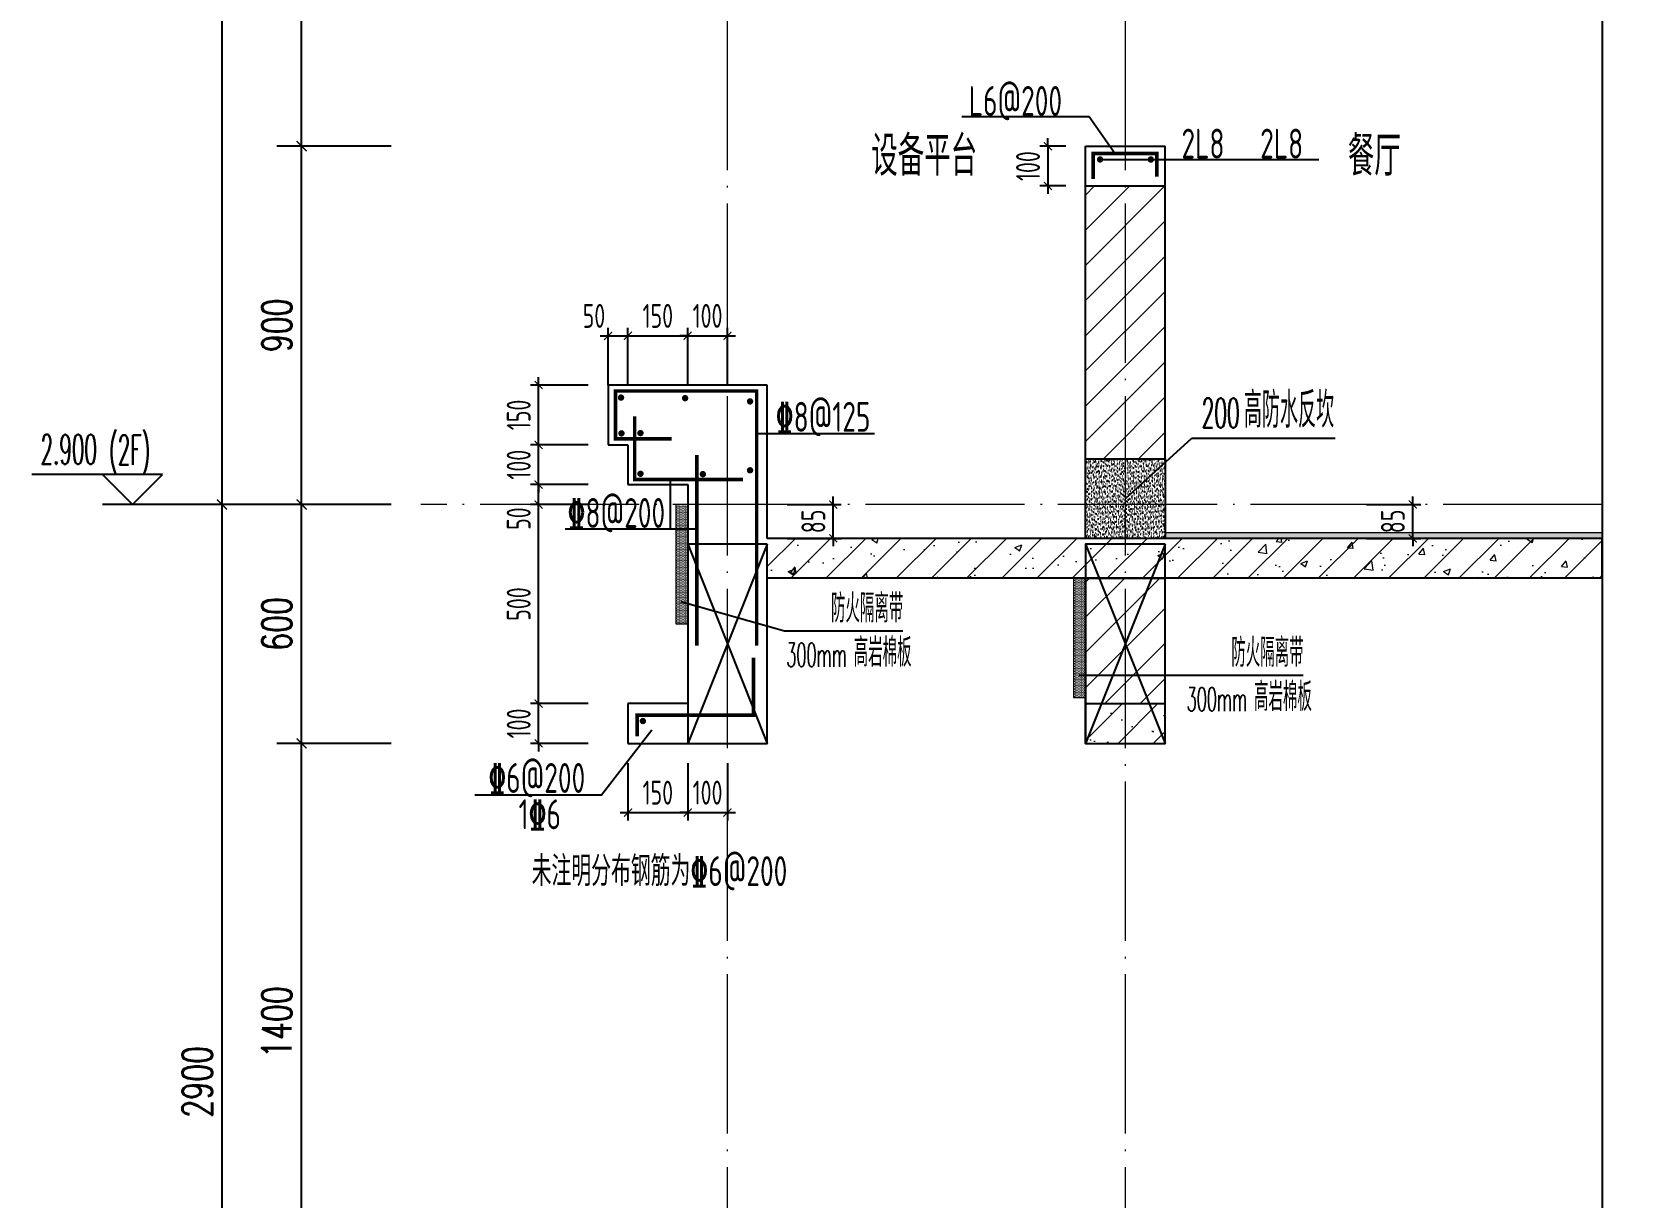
# Model space of a CAD drawing. Extents: x -668857 to 154266, y -275694 to 291306.
# Drawn here: x 73806 to 77806, y 147359 to 150286 of the extents above; entities that cross this region are included whole.
import ezdxf

# ---------------------------------------------------------------- set-up
doc = ezdxf.new("R2010")
doc.units = 0
doc.header["$LTSCALE"] = 1000
doc.linetypes.add('DOTE', pattern=[2.4200000000000004, 2, -0.2, 0.02, -0.2])
doc.layers.get('0').update_dxf_attribs({"linetype": 'CONTINUOUS'})
doc.layers.get('DEFPOINTS').update_dxf_attribs({"linetype": 'CONTINUOUS'})
for name, color, linetype in [('DIM', 2, 'CONTINUOUS'), ('DIM_ELEV', 3, 'CONTINUOUS'), ('DIM_IDEN', 67, 'CONTINUOUS'), ('DIM_SYMB', 3, 'CONTINUOUS'), ('PUB_DIM', 3, 'CONTINUOUS'), ('PUB_TEXT', 2, 'CONTINUOUS'), ('REIN', 6, 'CONTINUOUS'), ('S-大样-砼线', 7, 'CONTINUOUS'), ('S-引出线', 40, 'CONTINUOUS'), ('TEXT', 2, 'CONTINUOUS'), ('WALL', 5, 'CONTINUOUS'), ('立面-看线', 251, 'CONTINUOUS')]:
    doc.layers.add(name, color=color, linetype=linetype)
for name, color, linetype, lineweight in [('DOTE', 19, 'DOTE', 9), ('PUB_HATCH', 8, 'CONTINUOUS', 9), ('内粉刷', 37, 'CONTINUOUS', 9)]:
    doc.layers.add(name, color=color, linetype=linetype, lineweight=lineweight)
doc.styles.add('_TCH_DIM', font='SIMPLEX.shx', dxfattribs={"width": 0.7, "bigfont": 'GBCBIG.shx'})
doc.styles.add('_TCH_DIM_T3', font='SIMPLEX', dxfattribs={"width": 0.7058823529411765, "bigfont": 'GBCBIG'})
doc.styles.add('DIM_FONT_T3', font='SIMPLEX', dxfattribs={"width": 0.7058823529411765, "bigfont": 'GBCBIG'})
doc.styles.add('TSSD_DIMENSION', font='Tssdeng.shx', dxfattribs={"width": 0.7, "bigfont": 'tssdchn.shx'})
doc.styles.add('TSSD_REIN', font='tssdeng.shx', dxfattribs={"width": 0.7, "height": 300, "bigfont": 'tssdchn.shx'})
doc.styles.add('w', font='tssdeng.shx', dxfattribs={"width": 0.8, "bigfont": 'tssdchn.shx'})
doc.dimstyles.new('_TCH_ARCH&&25', dxfattribs={"dimtxt": 74.375, "dimasz": 25, "dimexe": 62.5, "dimexo": 75, "dimgap": 25, "dimtad": 1, "dimdec": 0, "dimzin": 0, "dimdsep": 46, "dimtxsty": '_TCH_DIM_T3', "dimblk": 'ARCHTICK', "dimcen": 0.09, "dimclrt": 7, "dimazin": 0, "dimtfac": 1, "dimtdec": 0, "dimtix": 1, "dimtmove": 2, "dimatfit": 3, "dimldrblk": 'ARCHTICK', "dimfxl": 0, "dimtolj": 1, "dimtzin": 0, "dimarcsym": 0})
doc.dimstyles.new('TSSD_20_20', dxfattribs={"dimtxt": 60, "dimasz": 20, "dimexe": 20, "dimexo": 50, "dimgap": 20, "dimtad": 1, "dimdec": 0, "dimzin": 0, "dimdsep": 46, "dimtxsty": 'TSSD_DIMENSION', "dimblk": 'ARCHTICK', "dimblk1": 'ARCHTICK', "dimblk2": 'ARCHTICK', "dimcen": 0, "dimdle": 20, "dimclrt": 7, "dimadec": 0, "dimazin": 0, "dimtfac": 1, "dimtdec": 0, "dimtix": 1, "dimtmove": 2, "dimatfit": 3, "dimfxl": 0, "dimtolj": 1, "dimtzin": 0, "dimarcsym": 0})
pattern_1 = [(45, (-562273.4887092756, 314686.9439721279), (-44.19419150182874, 44.19419150182875), [])]
pattern_2 = [(45, (-562273.4887092756, 314642.0661346278), (-44.19417382415921, 44.19417382415922), []), (49.99999999999999, (-562273.4887092756, 314642.0661346278), (179.3150456501884, -15.68803374564878), [18.75, -206.25]), (355, (-562273.4887092756, 314642.0661346278), (-34.68783340325, 188.048033425003), [15, -165]), (100.4514, (-562258.5457892758, 314640.7587996279), (144.6273454285054, 172.3598855152384), [15.9350475, -175.285528]), (46.18420000000002, (-562273.4887092756, 314692.0661346278), (266.8102621564111, -41.37975358225452), [28.12499999999995, -309.3749999999992]), (96.6356, (-562251.2545230256, 314688.6178078778), (233.6656763871758, 243.5294677251104), [23.902572, -262.92825]), (351.1842, (-562273.4887092756, 314692.0661346278), (233.6654862834068, 243.5296502313311), [22.5, -247.5]), (21, (-562248.4887092756, 314679.5661346278), (149.2267630296154, -100.6547226663347), [18.75, -206.25]), (326.0000000000001, (-562248.4887092756, 314679.5661346278), (60.82883298039543, 181.2875112617133), [15, -165]), (71.4514, (-562236.0531510257, 314671.1782331279), (210.0556571453725, 80.6326241774881), [15.9350475, -175.285528]), (37.50000000000001, (-562273.4887092756, 314642.0661346278), (3.039963829322667, 83.22346345782788), [0, -163, 0, -167.5, 0, -165.625]), (7.499999999999999, (-562273.4887092756, 314642.0661346278), (65.76738436053715, 98.60292797059006), [0, -95.5, 0, -159.25, 0, -63.125]), (327.5, (-562329.2387092756, 314642.0661346278), (133.4556090431022, -5.638717933594939), [0, -62.5, 0, -195, 0, -258.75]), (317.5, (-562354.2387092756, 314642.0661346278), (145.7965423355966, 25.02624558307943), [0, -81.25, 0, -129.5, 0, -183.75])]

# ---------------------------------------------------------------- blocks, each defined once
blk = doc.blocks.new('VDVDXAXFSFFX')
at = {"layer": 'PUB_HATCH'}
h = blk.add_hatch(dxfattribs=at)
h.set_pattern_fill('DOTS', color=251, scale=2, style=0)
h.set_pattern_definition([(0, (924712.4965232481, -148185.5928938247), (1.5875, 3.175), [0, -3.175])])
h.paths.add_polyline_path([(924682.496528509, -148185.5928938247), (924712.4965288265, -148185.5928938247), (924712.4965296196, -147935.5928918117), (924712.4965296126, -147885.5928918776), (924712.4965232481, -147885.5928918157), (924712.4965232481, -147885.5928938247), (924682.496528509, -147885.5928938247)])
at = {"layer": 'DIM_IDEN', "color": 5}
for p, q in [((924695.4944669578, -148129.2886519908), (924955.5658560492, -148202.8897275763)), ((924955.5658560492, -148202.8897275763), (925253.409062462, -148202.8897275763))]:
    blk.add_line(p, q, dxfattribs=at)
at = {"layer": 'PUB_HATCH', "color": 5}
blk.add_lwpolyline([(924712.4965232481, -147885.5928938247), (924682.496528509, -147885.5928938247), (924682.496528509, -148185.5928938247), (924712.4965232481, -148185.5928938247)], close=True, dxfattribs=at)
at = {"layer": 'PUB_TEXT', "style": 'DIM_FONT_T3', "width": 0.7058823529411765}
blk.add_text('防火隔离带', height=71.48936170212767, dxfattribs=at).set_placement((925072.609312775, -148181.8897275763))
at = {"layer": 'PUB_TEXT', "color": 5, "style": 'DIM_FONT_T3'}
for s, height, width, p in [('300mm', 59.5, 0.4982698961937717, (924960.3522060211, -148292.9097275763)), ('高岩棉板', 71.48936170212767, 0.7058823529411765, (925129.763970727, -148292.9097275763))]:
    blk.add_text(s, height=height, dxfattribs=dict(at, width=width)).set_placement(p)
blk = doc.blocks.new('A$C1F6240CC')
at = {"layer": 'PUB_HATCH'}
h = blk.add_hatch(dxfattribs=at)
h.set_pattern_fill('DOTS', color=251, scale=2, style=0)
h.set_pattern_definition([(0, (-1.955777406692505e-08, -299.9999999983702), (1.5875, 3.175), [0, -3.175])])
h.paths.add_polyline_path([(-29.99999475874938, -299.999999998312), (5.558831617236137e-06, -299.9999999983702), (6.351852789521217e-06, -49.99999798531644), (6.344867870211601e-06, 1.948734279721975e-06), (-1.955777406692505e-08, 2.010667230933905e-06), (-1.955777406692505e-08, 1.688022166490555e-09), (-29.99999475874938, 1.688022166490555e-09)])
at = {"layer": 'DIM_IDEN', "color": 5}
for p, q in [((-17.00205630995333, -243.6957581644529), (275.1374033376342, -243.6957581644529)), ((275.1374033376342, -243.6957581644529), (546.9959839678602, -243.6957581644529))]:
    blk.add_line(p, q, dxfattribs=at)
at = {"layer": 'PUB_HATCH', "color": 5}
blk.add_lwpolyline([(-1.955777406692505e-08, 1.629814505577087e-09), (-29.99999475874938, 1.629814505577087e-09), (-29.99999475874938, -299.9999999983702), (-1.955777406692505e-08, -299.9999999983702)], close=True, dxfattribs=at)
at = {"layer": 'PUB_TEXT', "style": 'DIM_FONT_T3', "width": 0.7058823529411765}
blk.add_text('防火隔离带', height=71.48936170212767, dxfattribs=at).set_placement((366.1962342807512, -222.6957581644529))
at = {"layer": 'PUB_TEXT', "color": 5, "style": 'DIM_FONT_T3'}
for s, height, width, p in [('300mm', 59.5, 0.4982698961937717, (253.9391275269252, -333.7157581644528)), ('高岩棉板', 71.48936170212767, 0.7058823529411765, (423.3508922328077, -333.7157581644528))]:
    blk.add_text(s, height=height, dxfattribs=dict(at, width=width)).set_placement(p)
blk = doc.blocks.new('_ArchTick')
at = {"color": 0, "linetype": 'ByBlock', "const_width": 0.15}
blk.add_lwpolyline([(-0.5, -0.5), (0.5, 0.5)], dxfattribs=at)
blk = doc.blocks.new('*D2476')
at = {"layer": 'DEFPOINTS', "color": 0}
for p in [(75654.68915366882, 149099.0342271395), (75820.64903876034, 149099.0342271395), (75654.68915366882, 149014.0342273041)]:
    blk.add_point(p, dxfattribs=at)
at = {"layer": 'DIM', "color": 0, "lineweight": -2}
for p, q in [((75704.68915366882, 149099.0342271395), (75840.64903876034, 149099.0342271395)), ((75820.64903876034, 149099.0342271395), (75820.64903876034, 149119.0342271395)), ((75820.64903876034, 149014.0342273041), (75820.64903876034, 149099.0342271395)), ((75704.68915366882, 149014.0342273041), (75840.64903876034, 149014.0342273041)), ((75820.64903876034, 149014.0342273041), (75820.64903876034, 148994.0342273041))]:
    blk.add_line(p, q, dxfattribs=at)
at = {"layer": 'DIM', "color": 0, "lineweight": -2, "xscale": 20, "yscale": 20, "zscale": 20}
for p, rotation in [((75820.64903876034, 149099.0342271395), 270), ((75820.64903876034, 149014.0342273041), 90)]:
    blk.add_blockref('_ArchTick', p, dxfattribs=dict(at, rotation=rotation))
at = {"layer": 'DIM', "color": 7, "insert": (75770.64903876033, 149056.5342272218), "char_height": 60, "attachment_point": 5, "rotation": 90, "style": 'TSSD_DIMENSION'}
blk.add_mtext('\\A1;85', dxfattribs=at)
blk = doc.blocks.new('*D2477')
at = {"layer": 'DEFPOINTS', "color": 0}
for p in [(77110.99257560924, 149099.0342069835), (77276.95246147341, 149099.0342069835), (77110.99257560924, 149014.0342336968)]:
    blk.add_point(p, dxfattribs=at)
at = {"layer": 'DIM', "color": 0, "lineweight": -2}
for p, q in [((77160.99257560924, 149099.0342069835), (77296.95246147341, 149099.0342069835)), ((77276.95246147341, 149099.0342069835), (77276.95246147341, 149119.0342069835)), ((77276.95246147341, 149014.0342336968), (77276.95246147341, 149099.0342069835)), ((77160.99257560924, 149014.0342336968), (77296.95246147341, 149014.0342336968)), ((77276.95246147341, 149014.0342336968), (77276.95246147341, 148994.0342336968))]:
    blk.add_line(p, q, dxfattribs=at)
at = {"layer": 'DIM', "color": 0, "lineweight": -2, "xscale": 20, "yscale": 20, "zscale": 20}
for p, rotation in [((77276.95246147341, 149099.0342069835), 270), ((77276.95246147341, 149014.0342336968), 90)]:
    blk.add_blockref('_ArchTick', p, dxfattribs=dict(at, rotation=rotation))
at = {"layer": 'DIM', "color": 7, "insert": (77226.9524614734, 149056.5342203402), "char_height": 60, "attachment_point": 5, "rotation": 90, "style": 'TSSD_DIMENSION'}
blk.add_mtext('\\A1;85', dxfattribs=at)
blk = doc.blocks.new('*D2483')
at = {"layer": 'DEFPOINTS', "color": 0}
for p in [(75304.68922458263, 149522.744779734), (75254.68913447484, 149349.0340897827), (75304.68922458263, 149349.0340897837)]:
    blk.add_point(p, dxfattribs=at)
at = {"layer": 'DIM', "color": 0, "lineweight": -2}
for p, q in [((75254.68913447484, 149399.0340897827), (75254.68913447484, 149542.744779734)), ((75304.68922458263, 149399.0340897837), (75304.68922458263, 149542.744779734)), ((75234.68913447484, 149522.744779734), (75324.68922458263, 149522.744779734))]:
    blk.add_line(p, q, dxfattribs=at)
at = {"layer": 'DIM', "color": 0, "lineweight": -2, "xscale": 20, "yscale": 20, "zscale": 20, "rotation": 180}
blk.add_blockref('_ArchTick', (75254.68913447484, 149522.744779734), dxfattribs=at)
at = {"layer": 'DIM', "color": 0, "lineweight": -2, "xscale": 20, "yscale": 20, "zscale": 20}
blk.add_blockref('_ArchTick', (75304.68922458263, 149522.744779734), dxfattribs=at)
at = {"layer": 'DIM', "color": 7, "insert": (75219.22759601331, 149572.744779734), "char_height": 60, "attachment_point": 5, "style": 'TSSD_DIMENSION'}
blk.add_mtext('\\A1;50', dxfattribs=at)
blk = doc.blocks.new('*D2484')
at = {"layer": 'DEFPOINTS', "color": 0}
for p in [(75454.68922461208, 149522.7447797358), (75304.68922458251, 149349.0340897837), (75454.68922461208, 149349.0340897865)]:
    blk.add_point(p, dxfattribs=at)
at = {"layer": 'DIM', "color": 0, "lineweight": -2}
for p, q in [((75304.68922458251, 149399.0340897837), (75304.68922458251, 149542.7447797358)), ((75454.68922461208, 149399.0340897865), (75454.68922461208, 149542.7447797358)), ((75284.68922458251, 149522.7447797358), (75474.68922461208, 149522.7447797358))]:
    blk.add_line(p, q, dxfattribs=at)
at = {"layer": 'DIM', "color": 0, "lineweight": -2, "xscale": 20, "yscale": 20, "zscale": 20, "rotation": 180}
blk.add_blockref('_ArchTick', (75304.68922458251, 149522.7447797358), dxfattribs=at)
at = {"layer": 'DIM', "color": 0, "lineweight": -2, "xscale": 20, "yscale": 20, "zscale": 20}
blk.add_blockref('_ArchTick', (75454.68922461208, 149522.7447797358), dxfattribs=at)
at = {"layer": 'DIM', "color": 7, "insert": (75379.6892245973, 149572.7447797358), "char_height": 60, "attachment_point": 5, "style": 'TSSD_DIMENSION'}
blk.add_mtext('\\A1;150', dxfattribs=at)
blk = doc.blocks.new('*D2485')
at = {"layer": 'DEFPOINTS', "color": 0}
for p in [(75554.6892179345, 149522.7447797382), (75454.68922461208, 149349.0340897865), (75554.6892179345, 149349.0340897884)]:
    blk.add_point(p, dxfattribs=at)
at = {"layer": 'DIM', "color": 0, "lineweight": -2}
for p, q in [((75454.68922461208, 149399.0340897865), (75454.68922461208, 149542.7447797382)), ((75554.6892179345, 149399.0340897884), (75554.6892179345, 149542.7447797382)), ((75454.68922461208, 149522.7447797382), (75434.68922461208, 149522.7447797382)), ((75454.68922461208, 149522.7447797382), (75554.6892179345, 149522.7447797382)), ((75554.6892179345, 149522.7447797382), (75574.6892179345, 149522.7447797382))]:
    blk.add_line(p, q, dxfattribs=at)
at = {"layer": 'DIM', "color": 0, "lineweight": -2, "xscale": 20, "yscale": 20, "zscale": 20}
blk.add_blockref('_ArchTick', (75454.68922461208, 149522.7447797382), dxfattribs=at)
at = {"layer": 'DIM', "color": 0, "lineweight": -2, "xscale": 20, "yscale": 20, "zscale": 20, "rotation": 180}
blk.add_blockref('_ArchTick', (75554.6892179345, 149522.7447797382), dxfattribs=at)
at = {"layer": 'DIM', "color": 7, "insert": (75504.6892212733, 149572.7447797382), "char_height": 60, "attachment_point": 5, "style": 'TSSD_DIMENSION'}
blk.add_mtext('\\A1;100', dxfattribs=at)
blk = doc.blocks.new('*D2486')
at = {"layer": 'DEFPOINTS', "color": 0}
for p in [(75304.68941985606, 148499.0340897867), (75454.68941985455, 148499.0340897839), (75454.68941985455, 148325.3233998308)]:
    blk.add_point(p, dxfattribs=at)
at = {"layer": 'DIM', "color": 0, "lineweight": -2}
for p, q in [((75304.68941985606, 148449.0340897867), (75304.68941985606, 148305.3233998308)), ((75454.68941985455, 148449.0340897839), (75454.68941985455, 148305.3233998308)), ((75284.68941985606, 148325.3233998308), (75474.68941985455, 148325.3233998308))]:
    blk.add_line(p, q, dxfattribs=at)
at = {"layer": 'DIM', "color": 0, "lineweight": -2, "xscale": 20, "yscale": 20, "zscale": 20, "rotation": 180}
blk.add_blockref('_ArchTick', (75304.68941985606, 148325.3233998308), dxfattribs=at)
at = {"layer": 'DIM', "color": 0, "lineweight": -2, "xscale": 20, "yscale": 20, "zscale": 20}
blk.add_blockref('_ArchTick', (75454.68941985455, 148325.3233998308), dxfattribs=at)
at = {"layer": 'DIM', "color": 7, "insert": (75379.6894198553, 148375.3233998308), "char_height": 60, "attachment_point": 5, "style": 'TSSD_DIMENSION'}
blk.add_mtext('\\A1;150', dxfattribs=at)
blk = doc.blocks.new('*D2487')
at = {"layer": 'DEFPOINTS', "color": 0}
for p in [(75454.68941985467, 148499.0340897839), (75554.68941317732, 148499.034089782), (75554.68941317732, 148325.3233998284)]:
    blk.add_point(p, dxfattribs=at)
at = {"layer": 'DIM', "color": 0, "lineweight": -2}
for p, q in [((75454.68941985467, 148449.0340897839), (75454.68941985467, 148305.3233998284)), ((75554.68941317732, 148449.034089782), (75554.68941317732, 148305.3233998284)), ((75454.68941985467, 148325.3233998284), (75434.68941985467, 148325.3233998284)), ((75454.68941985467, 148325.3233998284), (75554.68941317732, 148325.3233998284)), ((75554.68941317732, 148325.3233998284), (75574.68941317732, 148325.3233998284))]:
    blk.add_line(p, q, dxfattribs=at)
at = {"layer": 'DIM', "color": 0, "lineweight": -2, "xscale": 20, "yscale": 20, "zscale": 20}
blk.add_blockref('_ArchTick', (75454.68941985467, 148325.3233998284), dxfattribs=at)
at = {"layer": 'DIM', "color": 0, "lineweight": -2, "xscale": 20, "yscale": 20, "zscale": 20, "rotation": 180}
blk.add_blockref('_ArchTick', (75554.68941317732, 148325.3233998284), dxfattribs=at)
at = {"layer": 'DIM', "color": 7, "insert": (75504.68941651599, 148375.3233998284), "char_height": 60, "attachment_point": 5, "style": 'TSSD_DIMENSION'}
blk.add_mtext('\\A1;100', dxfattribs=at)
blk = doc.blocks.new('*D2488')
at = {"layer": 'DEFPOINTS', "color": 0}
for p in [(75080.07836802548, 149399.0340897828), (75254.68913447473, 149399.0340897828), (75254.68913447473, 149249.0340897827)]:
    blk.add_point(p, dxfattribs=at)
at = {"layer": 'DIM', "color": 0, "lineweight": -2}
for p, q in [((75080.07836802548, 149229.0340897827), (75080.07836802548, 149419.0340897828)), ((75204.68913447473, 149399.0340897828), (75060.07836802548, 149399.0340897828)), ((75204.68913447473, 149249.0340897827), (75060.07836802548, 149249.0340897827))]:
    blk.add_line(p, q, dxfattribs=at)
at = {"layer": 'DIM', "color": 0, "lineweight": -2, "xscale": 20, "yscale": 20, "zscale": 20}
for p, rotation in [((75080.07836802548, 149399.0340897828), 90), ((75080.07836802548, 149249.0340897827), 270)]:
    blk.add_blockref('_ArchTick', p, dxfattribs=dict(at, rotation=rotation))
at = {"layer": 'DIM', "color": 7, "insert": (75030.07836802547, 149324.0340897828), "char_height": 60, "attachment_point": 5, "rotation": 90, "style": 'TSSD_DIMENSION'}
blk.add_mtext('\\A1;150', dxfattribs=at)
blk = doc.blocks.new('*D2489')
at = {"layer": 'DEFPOINTS', "color": 0}
for p in [(75080.07836802548, 149249.0340897827), (75254.68913447473, 149249.0340897827), (75254.68913447473, 149149.0340897827)]:
    blk.add_point(p, dxfattribs=at)
at = {"layer": 'DIM', "color": 0, "lineweight": -2}
for p, q in [((75080.07836802548, 149249.0340897827), (75080.07836802548, 149269.0340897827)), ((75204.68913447473, 149249.0340897827), (75060.07836802548, 149249.0340897827)), ((75080.07836802548, 149149.0340897827), (75080.07836802548, 149249.0340897827)), ((75204.68913447473, 149149.0340897827), (75060.07836802548, 149149.0340897827)), ((75080.07836802548, 149149.0340897827), (75080.07836802548, 149129.0340897827))]:
    blk.add_line(p, q, dxfattribs=at)
at = {"layer": 'DIM', "color": 0, "lineweight": -2, "xscale": 20, "yscale": 20, "zscale": 20}
for p, rotation in [((75080.07836802548, 149249.0340897827), 270), ((75080.07836802548, 149149.0340897827), 90)]:
    blk.add_blockref('_ArchTick', p, dxfattribs=dict(at, rotation=rotation))
at = {"layer": 'DIM', "color": 7, "insert": (75030.07836802547, 149199.0340897827), "char_height": 60, "attachment_point": 5, "rotation": 90, "style": 'TSSD_DIMENSION'}
blk.add_mtext('\\A1;100', dxfattribs=at)
blk = doc.blocks.new('*D2490')
at = {"layer": 'DEFPOINTS', "color": 0}
for p in [(75080.07836802548, 149149.0340897827), (75254.68913447473, 149149.0340897827), (75254.68913447473, 149099.034089783)]:
    blk.add_point(p, dxfattribs=at)
at = {"layer": 'DIM', "color": 0, "lineweight": -2}
for p, q in [((75204.68913447473, 149149.0340897827), (75060.07836802548, 149149.0340897827)), ((75080.07836802548, 149079.034089783), (75080.07836802548, 149169.0340897827)), ((75204.68913447473, 149099.034089783), (75060.07836802548, 149099.034089783))]:
    blk.add_line(p, q, dxfattribs=at)
at = {"layer": 'DIM', "color": 0, "lineweight": -2, "xscale": 20, "yscale": 20, "zscale": 20}
for p, rotation in [((75080.07836802548, 149149.0340897827), 90), ((75080.07836802548, 149099.034089783), 270)]:
    blk.add_blockref('_ArchTick', p, dxfattribs=dict(at, rotation=rotation))
at = {"layer": 'DIM', "color": 7, "insert": (75030.07836802548, 149063.5725513215), "char_height": 60, "attachment_point": 5, "rotation": 90, "style": 'TSSD_DIMENSION'}
blk.add_mtext('\\A1;50', dxfattribs=at)
blk = doc.blocks.new('*D2491')
at = {"layer": 'DEFPOINTS', "color": 0}
for p in [(75080.07836802548, 149099.034089783), (75254.68913447473, 149099.034089783), (75254.68913447473, 148599.0340897831)]:
    blk.add_point(p, dxfattribs=at)
at = {"layer": 'DIM', "color": 0, "lineweight": -2}
for p, q in [((75204.68913447473, 149099.034089783), (75060.07836802548, 149099.034089783)), ((75080.07836802548, 148579.0340897831), (75080.07836802548, 149119.034089783)), ((75204.68913447473, 148599.0340897831), (75060.07836802548, 148599.0340897831))]:
    blk.add_line(p, q, dxfattribs=at)
at = {"layer": 'DIM', "color": 0, "lineweight": -2, "xscale": 20, "yscale": 20, "zscale": 20}
for p, rotation in [((75080.07836802548, 149099.034089783), 90), ((75080.07836802548, 148599.0340897831), 270)]:
    blk.add_blockref('_ArchTick', p, dxfattribs=dict(at, rotation=rotation))
at = {"layer": 'DIM', "color": 7, "insert": (75030.07836802547, 148849.0340897831), "char_height": 60, "attachment_point": 5, "rotation": 90, "style": 'TSSD_DIMENSION'}
blk.add_mtext('\\A1;500', dxfattribs=at)
blk = doc.blocks.new('*D2492')
at = {"layer": 'DEFPOINTS', "color": 0}
for p in [(75080.07836802548, 148599.0340897831), (75254.68913447473, 148599.0340897831), (75254.68913447473, 148499.0340897831)]:
    blk.add_point(p, dxfattribs=at)
at = {"layer": 'DIM', "color": 0, "lineweight": -2}
for p, q in [((75080.07836802548, 148599.0340897831), (75080.07836802548, 148619.0340897831)), ((75204.68913447473, 148599.0340897831), (75060.07836802548, 148599.0340897831)), ((75080.07836802548, 148499.0340897831), (75080.07836802548, 148599.0340897831)), ((75204.68913447473, 148499.0340897831), (75060.07836802548, 148499.0340897831)), ((75080.07836802548, 148499.0340897831), (75080.07836802548, 148479.0340897831))]:
    blk.add_line(p, q, dxfattribs=at)
at = {"layer": 'DIM', "color": 0, "lineweight": -2, "xscale": 20, "yscale": 20, "zscale": 20}
for p, rotation in [((75080.07836802548, 148599.0340897831), 270), ((75080.07836802548, 148499.0340897831), 90)]:
    blk.add_blockref('_ArchTick', p, dxfattribs=dict(at, rotation=rotation))
at = {"layer": 'DIM', "color": 7, "insert": (75030.07836802547, 148549.0340897831), "char_height": 60, "attachment_point": 5, "rotation": 90, "style": 'TSSD_DIMENSION'}
blk.add_mtext('\\A1;100', dxfattribs=at)
blk = doc.blocks.new('*D2508')
at = {"layer": 'DEFPOINTS', "color": 0}
for p in [(74484.49499656737, 148499.0340897832), (74784.4949965881, 148499.0340897832), (74784.4949965881, 147099.0342273037)]:
    blk.add_point(p, dxfattribs=at)
at = {"layer": 'PUB_DIM', "color": 0, "lineweight": -2}
for p, q in [((74709.4949965881, 148499.0340897832), (74421.99499656737, 148499.0340897832)), ((74484.49499656737, 147099.0342273037), (74484.49499656737, 148499.0340897832)), ((74709.4949965881, 147099.0342273037), (74421.99499656737, 147099.0342273037))]:
    blk.add_line(p, q, dxfattribs=at)
at = {"layer": 'PUB_DIM', "color": 0, "lineweight": -2, "xscale": 25, "yscale": 25, "zscale": 25}
for p, rotation in [((74484.49499656737, 148499.0340897832), 90), ((74484.49499656737, 147099.0342273037), 270)]:
    blk.add_blockref('_ArchTick', p, dxfattribs=dict(at, rotation=rotation))
at = {"layer": 'PUB_DIM', "color": 7, "insert": (74422.30749656736, 147799.0341585435), "char_height": 74.375, "attachment_point": 5, "rotation": 90, "style": '_TCH_DIM_T3'}
blk.add_mtext('\\A1;1400', dxfattribs=at)
blk = doc.blocks.new('*D2509')
at = {"layer": 'DEFPOINTS', "color": 0}
for p in [(74484.49499656737, 149099.0340897829), (74784.4949965881, 149099.0340897829), (74784.4949965881, 148499.0340897832)]:
    blk.add_point(p, dxfattribs=at)
at = {"layer": 'PUB_DIM', "color": 0, "lineweight": -2}
for p, q in [((74709.4949965881, 149099.0340897829), (74421.99499656737, 149099.0340897829)), ((74484.49499656737, 148499.0340897832), (74484.49499656737, 149099.0340897829)), ((74709.4949965881, 148499.0340897832), (74421.99499656737, 148499.0340897832))]:
    blk.add_line(p, q, dxfattribs=at)
at = {"layer": 'PUB_DIM', "color": 0, "lineweight": -2, "xscale": 25, "yscale": 25, "zscale": 25}
for p, rotation in [((74484.49499656737, 149099.0340897829), 90), ((74484.49499656737, 148499.0340897832), 270)]:
    blk.add_blockref('_ArchTick', p, dxfattribs=dict(at, rotation=rotation))
at = {"layer": 'PUB_DIM', "color": 7, "insert": (74422.30749656736, 148799.0340897831), "char_height": 74.375, "attachment_point": 5, "rotation": 90, "style": '_TCH_DIM_T3'}
blk.add_mtext('\\A1;600', dxfattribs=at)
blk = doc.blocks.new('*D2510')
at = {"layer": 'DEFPOINTS', "color": 0}
for p in [(74484.49499656737, 149999.0342273037), (74784.4949965881, 149999.0342273037), (74784.4949965881, 149099.0340897829)]:
    blk.add_point(p, dxfattribs=at)
at = {"layer": 'PUB_DIM', "color": 0, "lineweight": -2}
for p, q in [((74709.4949965881, 149999.0342273037), (74421.99499656737, 149999.0342273037)), ((74484.49499656737, 149099.0340897829), (74484.49499656737, 149999.0342273037)), ((74709.4949965881, 149099.0340897829), (74421.99499656737, 149099.0340897829))]:
    blk.add_line(p, q, dxfattribs=at)
at = {"layer": 'PUB_DIM', "color": 0, "lineweight": -2, "xscale": 25, "yscale": 25, "zscale": 25}
for p, rotation in [((74484.49499656737, 149999.0342273037), 90), ((74484.49499656737, 149099.0340897829), 270)]:
    blk.add_blockref('_ArchTick', p, dxfattribs=dict(at, rotation=rotation))
at = {"layer": 'PUB_DIM', "color": 7, "insert": (74422.30749656736, 149549.0341585433), "char_height": 74.375, "attachment_point": 5, "rotation": 90, "style": '_TCH_DIM_T3'}
blk.add_mtext('\\A1;900', dxfattribs=at)
blk = doc.blocks.new('*D2511')
at = {"layer": 'DEFPOINTS', "color": 0}
for p in [(74484.49499656737, 151399.0340897832), (74784.4949965881, 151399.0340897832), (74784.4949965881, 149999.0342273037)]:
    blk.add_point(p, dxfattribs=at)
at = {"layer": 'PUB_DIM', "color": 0, "lineweight": -2}
for p, q in [((74709.4949965881, 151399.0340897832), (74421.99499656737, 151399.0340897832)), ((74484.49499656737, 149999.0342273037), (74484.49499656737, 151399.0340897832)), ((74709.4949965881, 149999.0342273037), (74421.99499656737, 149999.0342273037))]:
    blk.add_line(p, q, dxfattribs=at)
at = {"layer": 'PUB_DIM', "color": 0, "lineweight": -2, "xscale": 25, "yscale": 25, "zscale": 25}
for p, rotation in [((74484.49499656737, 151399.0340897832), 90), ((74484.49499656737, 149999.0342273037), 270)]:
    blk.add_blockref('_ArchTick', p, dxfattribs=dict(at, rotation=rotation))
at = {"layer": 'PUB_DIM', "color": 7, "insert": (74422.30749656736, 150699.0341585435), "char_height": 74.375, "attachment_point": 5, "rotation": 90, "style": '_TCH_DIM_T3'}
blk.add_mtext('\\A1;1400', dxfattribs=at)
blk = doc.blocks.new('*D2527')
at = {"layer": 'DEFPOINTS', "color": 0}
for p in [(74284.49499656248, 149099.0340897829), (74784.49499658763, 149099.0340897829), (74784.49499658763, 146199.0340897829)]:
    blk.add_point(p, dxfattribs=at)
at = {"layer": 'PUB_DIM', "color": 0, "lineweight": -2}
for p, q in [((74709.49499658763, 149099.0340897829), (74221.99499656248, 149099.0340897829)), ((74284.49499656248, 146199.0340897829), (74284.49499656248, 149099.0340897829)), ((74709.49499658763, 146199.0340897829), (74221.99499656248, 146199.0340897829))]:
    blk.add_line(p, q, dxfattribs=at)
at = {"layer": 'PUB_DIM', "color": 0, "lineweight": -2, "xscale": 25, "yscale": 25, "zscale": 25}
for p, rotation in [((74284.49499656248, 149099.0340897829), 90), ((74284.49499656248, 146199.0340897829), 270)]:
    blk.add_blockref('_ArchTick', p, dxfattribs=dict(at, rotation=rotation))
at = {"layer": 'PUB_DIM', "color": 7, "insert": (74222.30749656247, 147649.0340897829), "char_height": 74.375, "attachment_point": 5, "rotation": 90, "style": '_TCH_DIM_T3'}
blk.add_mtext('\\A1;2900', dxfattribs=at)
blk = doc.blocks.new('*D2528')
at = {"layer": 'DEFPOINTS', "color": 0}
for p in [(74284.49499656248, 151999.0340897829), (74784.49499658763, 151999.0340897829), (74784.49499658763, 149099.0340897829)]:
    blk.add_point(p, dxfattribs=at)
at = {"layer": 'PUB_DIM', "color": 0, "lineweight": -2}
for p, q in [((74709.49499658763, 151999.0340897829), (74221.99499656248, 151999.0340897829)), ((74284.49499656248, 149099.0340897829), (74284.49499656248, 151999.0340897829)), ((74709.49499658763, 149099.0340897829), (74221.99499656248, 149099.0340897829))]:
    blk.add_line(p, q, dxfattribs=at)
at = {"layer": 'PUB_DIM', "color": 0, "lineweight": -2, "xscale": 25, "yscale": 25, "zscale": 25}
for p, rotation in [((74284.49499656248, 151999.0340897829), 90), ((74284.49499656248, 149099.0340897829), 270)]:
    blk.add_blockref('_ArchTick', p, dxfattribs=dict(at, rotation=rotation))
at = {"layer": 'PUB_DIM', "color": 7, "insert": (74222.30749656247, 150549.0340897829), "char_height": 74.375, "attachment_point": 5, "rotation": 90, "style": '_TCH_DIM_T3'}
blk.add_mtext('\\A1;2900', dxfattribs=at)
blk = doc.blocks.new('20210809.02283206')
at = {"layer": 'REIN', "const_width": 9}
blk.add_lwpolyline([(87484.17413905729, 66580.93723980524), (87484.17413905729, 66644.7473179046), (87644.05902665015, 66644.7473179046), (87644.05902665015, 66586.78243779903)], dxfattribs=at)
at = {"layer": 'REIN', "const_width": 8}
for points in [[(87497.66146427253, 66629.68552062381, 1), (87505.66146427253, 66629.68552062381, 1)], [(87625.09821334062, 66629.68552062381, 1), (87633.09821334062, 66629.68552062381, 1)]]:
    blk.add_lwpolyline(points, format="xyb", close=True, dxfattribs=at)
at = {"layer": 'S-引出线'}
for p, q in [((87474.5888281595, 66737.00278282212), (87154.50981688779, 66737.00278282212)), ((87538.80876634456, 66644.7473179046), (87474.5888281595, 66737.00278282212)), ((87501.66146427253, 66629.68552062381), (88051.0763514862, 66629.68552062381))]:
    blk.add_line(p, q, dxfattribs=at)
at = {"layer": 'TEXT', "style": 'w', "width": 0.7}
for s, p in [('L6@200', (87171.47256206069, 66739.17247021152)), ('2L8', (87903.94640226947, 66632.06966891466))]:
    blk.add_text(s, height=75, rotation=1.867629851175362e-07, dxfattribs=at).set_placement(p)
blk = doc.blocks.new('A$C696610E5')
at = {"layer": 'REIN', "const_width": 9}
for points in [[(494.509790064767, 974.7257854625932), (353.2976836580783, 974.7257854625932), (353.2976836580783, 1094.985582859663), (708.3287663660012, 1094.985582859663), (708.3287663660012, 454.9217226114124)], [(401.6353541486897, 1031.683887465857), (401.6353541486897, 872.6115356116788), (673.8797542294487, 872.6115356116788)], [(557.8394778273068, 933.9868763727718), (557.8394778273068, 454.9217226114124)]]:
    blk.add_lwpolyline(points, dxfattribs=at)
at = {"layer": 'REIN', "const_width": 8}
for points in [[(363.4237561263144, 1078.319648156874, 1), (371.4237561263144, 1078.319648156874, 1)], [(524.5462573827244, 1076.877613991499, 1), (532.5462573827244, 1076.877613991499, 1)], [(687.691048192326, 1068.733111102658, 1), (695.691048192326, 1068.733111102658, 1)], [(364.5459516532719, 988.5857456214726, 1), (372.5459516532719, 988.5857456214726, 1)], [(412.3416766035371, 989.1865931907669, 1), (420.3416766035371, 989.1865931907669, 1)], [(412.3416766035371, 887.0723433398525, 1), (420.3416766035371, 887.0723433398525, 1)], [(569.1502675772645, 886.0968876407132, 1), (577.1502675772645, 886.0968876407132, 1)], [(687.691048192326, 895.7309673416312, 1), (695.691048192326, 895.7309673416312, 1)], [(418.3335837004706, 266.0728377097403, 1), (426.3335837004706, 266.0728377097403, 1)]]:
    blk.add_lwpolyline(points, format="xyb", close=True, dxfattribs=at)
at = {"layer": 'REIN'}
blk.add_lwpolyline([(407.6962873237208, 227.9368133810931, 9, 9, 0), (407.6962873237208, 280.8972348045208, 9, 9, 0), (700.0779394982383, 280.8972348045208, 9, 9, 0), (700.0779394982383, 425.2837667731219, 9, 9, 0)], format="xyseb", dxfattribs=at)
at = {"layer": 'S-大样-砼线'}
for p, q in [((534.9040304459631, 709.8516199543374), (734.9040294354782, 209.8440195930889)), ((734.9069771897048, 709.8516199523001), (534.9069785606116, 209.844019583601))]:
    blk.add_line(p, q, dxfattribs=at)
blk.add_lwpolyline([(734.9040363086388, 709.8516199485748), (534.9040304459631, 709.8516199485748), (534.9040306201205, 209.8440195873263), (734.9040364818648, 209.8440195873263)], close=True, dxfattribs=at)
at = {"layer": 'S-引出线'}
for p, q in [((704.1631958922371, 988.4597291483078), (1004.297492629848, 988.4597291483078)), ((490.5750032179058, 872.6115356116788), (490.5750032179058, 748.9157818023814)), ((227.2092979103327, 748.9157818023814), (561.0946904830635, 748.9157818023814))]:
    blk.add_line(p, q, dxfattribs=at)
blk.add_lwpolyline([(445.2543249456212, 242.7062188587734), (318.5882805185392, 79.6132992474013), (-0.001608953811228275, 79.6132992474013)], dxfattribs=at)
at = {"layer": 'TEXT', "style": 'TSSD_REIN', "width": 0.7}
for s, p in [('%%1328@125', (756.2409710646607, 992.5684979612124)), ('%%1328@200', (233.1230397964828, 751.0794697510428)), ('%%1326@200', (33.92213285947219, 85.49364312767284)), ('1%%1326', (110.1237758682109, -5.770403678005096)), ('未注明分布钢筋为%%1326@200', (142.7750935829245, -148.4006670246017))]:
    blk.add_text(s, height=75, rotation=1.867629851175362e-07, dxfattribs=at).set_placement(p)
blk = doc.blocks.new('*D3411')
at = {"layer": 'DEFPOINTS', "color": 0}
for p in [(76454.68915366742, 149999.0342273038), (76360.04605155939, 149899.0342273038), (76454.68915366742, 149899.0342273038)]:
    blk.add_point(p, dxfattribs=at)
at = {"layer": 'DIM', "color": 0, "lineweight": -2}
for p, q in [((76360.04605155939, 149999.0342273038), (76360.04605155939, 150019.0342273038)), ((76404.68915366742, 149999.0342273038), (76340.04605155939, 149999.0342273038)), ((76360.04605155939, 149999.0342273038), (76360.04605155939, 149899.0342273038)), ((76404.68915366742, 149899.0342273038), (76340.04605155939, 149899.0342273038)), ((76360.04605155939, 149899.0342273038), (76360.04605155939, 149879.0342273038))]:
    blk.add_line(p, q, dxfattribs=at)
at = {"layer": 'DIM', "color": 0, "lineweight": -2, "xscale": 20, "yscale": 20, "zscale": 20}
for p, rotation in [((76360.04605155939, 149999.0342273038), 270), ((76360.04605155939, 149899.0342273038), 90)]:
    blk.add_blockref('_ArchTick', p, dxfattribs=dict(at, rotation=rotation))
at = {"layer": 'DIM', "color": 7, "insert": (76310.04605155937, 149949.0342273038), "char_height": 60, "attachment_point": 5, "rotation": 90, "style": 'TSSD_DIMENSION'}
blk.add_mtext('\\A1;100', dxfattribs=at)
blk = doc.blocks.new('20210809.03330803')
at = {"layer": 'REIN', "const_width": 9}
blk.add_lwpolyline([(87484.17413905729, 67998.76797429193), (87484.17413905729, 68062.5780523913), (87644.05902665015, 68062.5780523913), (87644.05902665015, 68004.61317228572)], dxfattribs=at)
at = {"layer": 'REIN', "const_width": 8}
for points in [[(87497.66146427253, 68047.5162551105, 1), (87505.66146427253, 68047.5162551105, 1)], [(87625.09821334062, 68047.5162551105, 1), (87633.09821334062, 68047.5162551105, 1)]]:
    blk.add_lwpolyline(points, format="xyb", close=True, dxfattribs=at)
at = {"layer": 'S-大样-砼线'}
for p, q in [((87465.18278815364, 67080.94484017597), (87665.18278714316, 66580.93723981472)), ((87665.18573489739, 67080.94484017394), (87465.1857362683, 66580.93723980524))]:
    blk.add_line(p, q, dxfattribs=at)
blk.add_lwpolyline([(87665.18279401632, 67080.94484017021), (87465.18278815364, 67080.94484017021), (87465.1827883278, 66580.93723980896), (87665.18279418955, 66580.93723980896)], close=True, dxfattribs=at)
at = {"layer": 'S-引出线'}
for p, q in [((87474.5888281595, 68154.83351730881), (87154.50981688779, 68154.83351730881)), ((87538.80876634456, 68062.5780523913), (87474.5888281595, 68154.83351730881)), ((87501.66146427253, 68047.5162551105), (87853.2882327484, 68047.5162551105))]:
    blk.add_line(p, q, dxfattribs=at)
at = {"layer": 'TEXT', "style": 'w', "width": 0.7}
for s, p in [('L6@200', (87171.47256206069, 68157.00320469821)), ('2L8', (87706.15828353167, 68049.90040340135))]:
    blk.add_text(s, height=75, rotation=1.867629851175362e-07, dxfattribs=at).set_placement(p)

msp = doc.modelspace()

# ---------------------------------------------------------------- hatches: boundary and pattern name
at = {"layer": 'PUB_HATCH'}
h = msp.add_hatch(dxfattribs=at)
h.set_pattern_fill('普通砖', color=256, scale=25, style=0)
h.set_pattern_definition(pattern_1)
h.paths.add_polyline_path([(76654.68914684968, 149214.0342273055), (76654.68914684968, 149899.0342273042), (76454.68914684968, 149899.0342273042), (76454.68914684968, 149214.0342273055)])
h = msp.add_hatch(dxfattribs=at)
h.set_pattern_fill('钢筋混凝土', color=256, scale=25, style=0)
h.set_pattern_definition(pattern_2)
h.paths.add_polyline_path([(75654.68915366789, 149014.0342273041), (75654.68915366789, 148914.0342273041), (77753.21407289407, 148914.0342273061), (77753.21407289396, 149014.0342273061)])
h = msp.add_hatch(dxfattribs=at)
h.set_pattern_fill('普通砖', color=256, scale=25, style=0)
h.set_pattern_definition(pattern_1)
h.paths.add_polyline_path([(76454.68914818193, 148599.0341984596), (76654.68914818193, 148599.0341917003), (76654.68915882788, 148914.0341903983), (76454.68915882788, 148914.0341971576)])
h = msp.add_hatch(dxfattribs=at)
h.set_pattern_fill('钢筋混凝土', color=256, scale=25, style=0)
h.set_pattern_definition(pattern_2)
h.paths.add_polyline_path([(76654.68914685806, 148499.0341924322), (76654.68914818193, 148599.03419508), (76454.68914818193, 148599.0341977278), (76454.68914685806, 148499.03419508)])
at = {"layer": '立面-看线'}
h = msp.add_hatch(dxfattribs=at)
h.set_pattern_fill('碎沙', color=256, scale=4)
h.set_pattern_definition([(37.50000000000001, (-724598.5504970199, -236347.9182324138), (-0.32000625919681, 9.788264746586847), [0, -7.7216, 0, -8.636000000000001, 0, -8.255]), (7.499999999999999, (-724598.5504970199, -236347.9182324138), (8.990465662760052, 14.33650201136708), [0, -4.1656, 0, -6.9596, 0, -2.667]), (327.5, (-724604.7988970198, -236347.9182324138), (15.81984740482916, 0.028743693570914), [0, -2.54, 0, -9.144, 0, -11.938]), (317.5, (-724604.7988970198, -236347.9182324138), (15.27112904944595, 4.458586465144325), [0, -1.27, 0, -5.9944, 0, -6.858])])
h.paths.add_polyline_path([(76454.68915360642, 149014.03422722), (76654.68915366789, 149014.0342268836), (76654.68915369862, 149214.0342270491), (76454.68915363715, 149214.034227562)])
h = msp.add_hatch(dxfattribs=at)
h.set_pattern_fill('HONEY', color=256, scale=7)
h.set_pattern_definition([(0, (-724694.5799852619, -236347.9181906037), (16.66875, 9.623705), [11.1125, -22.225]), (120, (-724694.5799852619, -236347.9181906037), (-16.66874800852732, 9.623708449331868), [11.11249999999994, -22.22499999999987]), (59.99999999999999, (-724694.5799852619, -236347.9181906037), (1.991472681428519e-06, 19.24741344933186), [-22.225, 11.1125])])
h.paths.add_polyline_path([(77753.21407295007, 149029.0342691885), (76654.68915359967, 149029.0342691355), (76654.68915359967, 149014.0342691163), (77753.21407295007, 149014.0342691164)])

# ---------------------------------------------------------------- linework, layer by layer
at = {"layer": 'DIM_ELEV', "color": 1}
for p, q in [((74134.49499656155, 149174.0340897829), (73806.49499656155, 149174.0340897829)), ((74059.49499656155, 149099.0340897829), (73984.49499656155, 149174.0340897829)), ((74059.49499656155, 149099.0340897829), (74134.49499656155, 149174.0340897829)), ((74484.49499656726, 149099.0340897829), (73984.49499656155, 149099.0340897829))]:
    msp.add_line(p, q, dxfattribs=at)
at = {"layer": 'DIM_IDEN'}
for p, q in [((76554.68941208126, 149114.0343306996), (76721.50032728829, 149265.5518250955)), ((76721.50032728829, 149265.5518250955), (77081.67683889333, 149265.5518250955))]:
    msp.add_line(p, q, dxfattribs=at)
at = {"layer": 'DIM_SYMB'}
msp.add_lwpolyline([(77753.21407289465, 164119.0340928352), (77753.21407289419, 154487.1579465061), (77805.71407289419, 154468.0495092071), (77700.71407289419, 154449.5351762327), (77753.21407289419, 154430.9079465061), (77753.21407289372, 144799.0318001769)], dxfattribs=at)
at = {"layer": 'DOTE', "color": 1, "linetype": 'DOTE', "ltscale": 0.2}
for p, q in [((75554.68915366789, 145099.0318001769), (75554.68915366789, 164699.0340889135)), ((76554.68915366789, 145099.0318001769), (76554.68915366766, 164699.0340888855)), ((77753.21407289396, 149099.0340897829), (74784.4949965881, 149099.0340897829))]:
    msp.add_line(p, q, dxfattribs=at)
at = {"layer": 'PUB_HATCH', "color": 215}
msp.add_line((76654.68915359967, 149029.0342691355), (77753.21407295007, 149029.0342692189), dxfattribs=at)
at = {"layer": 'WALL'}
for p, q in [((76454.68915355427, 149899.0342273042), (76454.68915355427, 149999.0342273042)), ((76454.68915355427, 149999.0342273042), (76654.68915355427, 149999.0342273042)), ((76654.68915355427, 149899.0342273042), (76654.68915355427, 149999.0342273042)), ((76454.68915355427, 149899.0342273042), (76654.68915355427, 149899.0342273042)), ((76454.68914684968, 149214.0342273055), (76454.68914684968, 149899.0342273042)), ((76654.68914684968, 149214.0342273055), (76654.68914684968, 149899.0342273042)), ((75654.68915366789, 149399.0340897828), (75254.68913447473, 149399.0340897828)), ((75254.68913447473, 149399.0340897828), (75254.68913447473, 149249.0340897828)), ((75654.68915367336, 149014.0342273055), (75654.68915366789, 149399.0340897828)), ((75254.68913447473, 149249.0340897828), (75304.68913447473, 149249.0340897828)), ((75304.68913447473, 149249.0340897828), (75304.68913447473, 149149.0340897828)), ((76454.68914684968, 149214.0342273055), (76654.68914684968, 149214.0342273055)), ((75304.68913447473, 149149.0340897828), (75454.68913447473, 149149.0340897828)), ((75454.68913447473, 149149.0340897828), (75454.68941985618, 148599.0340897831)), ((77753.21407289396, 149014.0342273061), (75654.68915367336, 149014.0342273015)), ((77753.21407289407, 148914.0342273061), (77753.21407289396, 149014.0342273061)), ((75654.68915366789, 148499.0340897831), (75654.68915367336, 148914.0342272976)), ((77753.21407289407, 148914.0342273061), (75654.68915367336, 148914.0342273059)), ((76454.68914818193, 148599.0341984596), (76454.68915882788, 148914.0341971576)), ((76454.68915882788, 148914.0341971576), (76654.68915882788, 148914.0341903983)), ((76654.68914818193, 148599.0341917003), (76654.68915882788, 148914.0341903983)), ((75454.68941985618, 148599.0340897831), (75304.68941985618, 148599.0340897831)), ((75304.68941985618, 148599.0340897831), (75304.68941985618, 148499.0340897831)), ((76454.68914685806, 148499.03419508), (76454.68914818193, 148599.0341977278)), ((76454.68914818193, 148599.0341977278), (76654.68914818193, 148599.03419508)), ((76654.68914685806, 148499.0341924322), (76654.68914818193, 148599.03419508)), ((75304.68941985618, 148499.0340897831), (75654.68915366789, 148499.0340897831)), ((76454.68914685806, 148499.03419508), (76654.68914685806, 148499.0341924322))]:
    msp.add_line(p, q, dxfattribs=at)
msp.add_lwpolyline([(76454.6891535999, 149214.0342273055), (76654.68915373588, 149214.0342273055), (76654.68915373588, 149014.0342273055), (76454.6891535999, 149014.0342273055)], close=True, dxfattribs=at)

# ---------------------------------------------------------------- block references
for name, p in [('VDVDXAXFSFFX', (-849257.8072648379, 296984.6272489169)), ('A$C1F6240CC', (76454.68915882788, 148914.0340401346))]:
    msp.add_blockref(name, p)
at = {"layer": 'REIN'}
msp.add_blockref('20210809.02283206', (-11010.4936404071, 83335.9198621758), dxfattribs=at)
at = {"layer": 'S-大样-砼线'}
msp.add_blockref('20210809.03330803', (-11010.49364029395, 81918.09672872591), dxfattribs=at)
at = {"layer": '内粉刷'}
msp.add_blockref('A$C696610E5', (74919.78512423288, 148289.1900701954), dxfattribs=at)

# ---------------------------------------------------------------- texts
at = {"layer": 'PUB_TEXT'}
for s, height, style, width, p in [('设备平台', 100, 'TSSD_REIN', 0.7, (75916.19684449665, 149924.6572026182)), ('餐厅', 100, 'TSSD_REIN', 0.7, (77113.90724879026, 149924.657185276)), ('高防水反坎', 89.36170212765958, 'DIM_FONT_T3', 0.7058823529411765, (76852.39179508865, 149291.8018250955)), ('200', 74.375, 'DIM_FONT_T3', 0.4982698961937717, (76746.50944214745, 149291.8018250955))]:
    msp.add_text(s, height=height, dxfattribs=dict(at, style=style, width=width)).set_placement(p)
at = {"layer": 'PUB_TEXT', "color": 1, "style": '_TCH_DIM', "width": 0.4941176470588236}
for s, p in [('2.900', (73828.39499656158, 149200.2840897829)), ('(2F)', (74000.5449965616, 149199.0590897829))]:
    msp.add_text(s, height=74.375, dxfattribs=at).set_placement(p)

# ---------------------------------------------------------------- dimensions: what is measured, and where the dimension line sits
at = {"layer": 'DIM'}
dim = msp.add_linear_dim(base=(76360.04605155939, 149899.0342273038), p1=(76454.68915366742, 149999.0342273038), p2=(76454.68915366742, 149899.0342273038), angle=90, dimstyle='TSSD_20_20', dxfattribs=at)
dim.commit()
dim.dimension.update_dxf_attribs({"geometry": '*D3411', "text_midpoint": (76310.04605155937, 149949.0342273038)})
for base, p1, p2, angle, picture, middle in [((75304.68922458263, 149522.744779734), (75254.68913447484, 149349.0340897827), (75304.68922458263, 149349.0340897837), 1.133916080434516e-09, '*D2483', (75219.22759601331, 149572.744779734)), ((75080.07836802548, 149149.0340897827), (75254.68913447473, 149099.034089783), (75254.68913447473, 149149.0340897827), 90, '*D2490', (75030.07836802548, 149063.5725513215))]:
    dim = msp.add_linear_dim(base=base, p1=p1, p2=p2, angle=angle, dimstyle='TSSD_20_20', dxfattribs=at)
    dim.commit()
    dim.dimension.update_dxf_attribs({"geometry": picture, "text_midpoint": middle, "dimtype": 161})
for p1, p2, distance, picture, middle in [((75304.68922458251, 149349.0340897837), (75454.68922461208, 149349.0340897865), 173.7106899493083, '*D2484', (75379.6892245973, 149572.7447797358)), ((75454.68922461208, 149349.0340897865), (75554.6892179345, 149349.0340897884), 173.71068994980305, '*D2485', (75504.6892212733, 149572.7447797382)), ((75254.68913447473, 149249.0340897827), (75254.68913447473, 149399.0340897828), 174.6107664492447, '*D2488', (75030.07836802547, 149324.0340897828)), ((75254.68913447473, 149149.0340897827), (75254.68913447473, 149249.0340897827), 174.6107664492447, '*D2489', (75030.07836802547, 149199.0340897827)), ((75254.68913447473, 148599.0340897831), (75254.68913447473, 149099.034089783), 174.6107664492447, '*D2491', (75030.07836802547, 148849.0340897831)), ((75654.68915366882, 149014.0342273041), (75654.68915366882, 149099.0342271395), -165.95988509152085, '*D2476', (75770.64903876033, 149056.5342272218)), ((77110.99257560924, 149014.0342336968), (77110.99257560924, 149099.0342069835), -165.95988586416934, '*D2477', (77226.9524614734, 149056.5342203402)), ((75254.68913447473, 148499.0340897831), (75254.68913447473, 148599.0340897831), 174.6107664492447, '*D2492', (75030.07836802547, 148549.0340897831)), ((75304.68941985606, 148499.0340897867), (75454.68941985455, 148499.0340897839), -173.7106899530918, '*D2486', (75379.6894198553, 148375.3233998308)), ((75454.68941985467, 148499.0340897839), (75554.68941317732, 148499.034089782), -173.71068995361566, '*D2487', (75504.68941651599, 148375.3233998284))]:
    dim = msp.add_aligned_dim(p1=p1, p2=p2, distance=distance, dimstyle='TSSD_20_20', dxfattribs=at)
    dim.commit()
    dim.dimension.update_dxf_attribs({"geometry": picture, "text_midpoint": middle})
at = {"layer": 'PUB_DIM'}
for p1, p2, distance, picture, middle in [((74784.49499658763, 149099.0340897829), (74784.49499658763, 151999.0340897829), 500.0000000251457, '*D2528', (74222.30749656247, 150549.0340897829)), ((74784.4949965881, 149999.0342273037), (74784.4949965881, 151399.0340897832), 300.0000000207219, '*D2511', (74422.30749656736, 150699.0341585435)), ((74784.4949965881, 149099.0340897829), (74784.4949965881, 149999.0342273037), 300.0000000207219, '*D2510', (74422.30749656736, 149549.0341585433)), ((74784.49499658763, 146199.0340897829), (74784.49499658763, 149099.0340897829), 500.0000000251457, '*D2527', (74222.30749656247, 147649.0340897829)), ((74784.4949965881, 148499.0340897832), (74784.4949965881, 149099.0340897829), 300.0000000207219, '*D2509', (74422.30749656736, 148799.0340897831)), ((74784.4949965881, 147099.0342273037), (74784.4949965881, 148499.0340897832), 300.0000000207219, '*D2508', (74422.30749656736, 147799.0341585435))]:
    dim = msp.add_aligned_dim(p1=p1, p2=p2, distance=distance, dimstyle='_TCH_ARCH&&25', dxfattribs=at)
    dim.commit()
    dim.dimension.update_dxf_attribs({"geometry": picture, "text_midpoint": middle})

doc.saveas('drawing.dxf')
